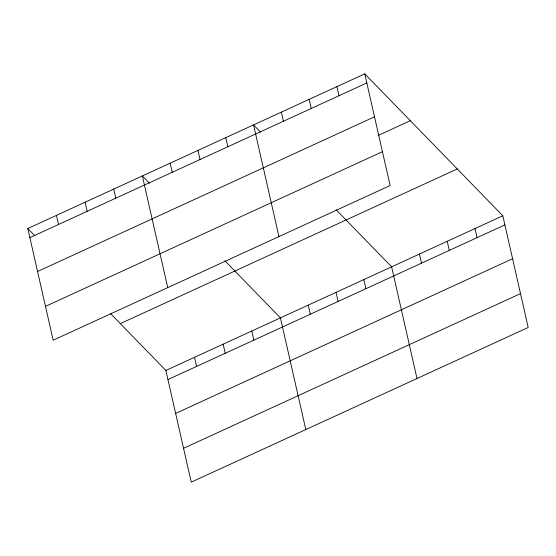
<?xml version="1.0" encoding="UTF-8"?>
<svg xmlns="http://www.w3.org/2000/svg" width="556" height="556" viewBox="0 0 556 556"><rect width="100%" height="100%" fill="white"/><g stroke="black" fill="none" stroke-linecap="round" stroke-linejoin="round"><path stroke-width="0.83" d="M364.757 73.851L390.131 185.537L53.174 340.216L27.8 228.53L364.757 73.851L502.826 215.784L528.2 327.47L191.243 482.149L165.869 370.463L110.331 313.369M29.871 237.634L366.828 82.955M37.558 271.488L374.515 116.809M378.657 135.219L410.321 120.687M45.488 306.363L382.438 151.691M120.304 323.62L457.261 168.948M165.869 370.463L502.826 215.784M167.94 379.567L504.897 224.888M175.626 413.421L512.583 258.742M183.549 448.296L520.506 293.624M260.569 132.099L253.564 124.891L278.938 236.585M336.088 209.73L391.626 266.824L417.007 378.518M149.376 183.139L142.364 175.939L167.738 287.626M224.895 260.778L280.433 317.872L305.807 429.559M27.8 228.53L34.813 235.73M475.026 228.544L477.097 237.648M447.226 241.304L449.297 250.415M419.426 254.064L421.497 263.176M336.957 86.611L339.028 95.715M363.832 279.585L365.897 288.696M309.157 99.371L311.228 108.483M336.032 292.345L338.104 301.456M281.357 112.131L283.428 121.243M308.232 305.112L310.304 314.216M225.764 137.652L227.828 146.763M251.792 331.015L253.863 340.126M197.964 150.412L200.035 159.523M223.151 344.164L225.222 353.275M170.164 163.172L172.235 172.284M194.51 357.313L196.581 366.418M113.723 189.082L115.794 198.193M85.082 202.231L87.153 211.343M56.441 215.38L58.512 224.485"/></g></svg>
